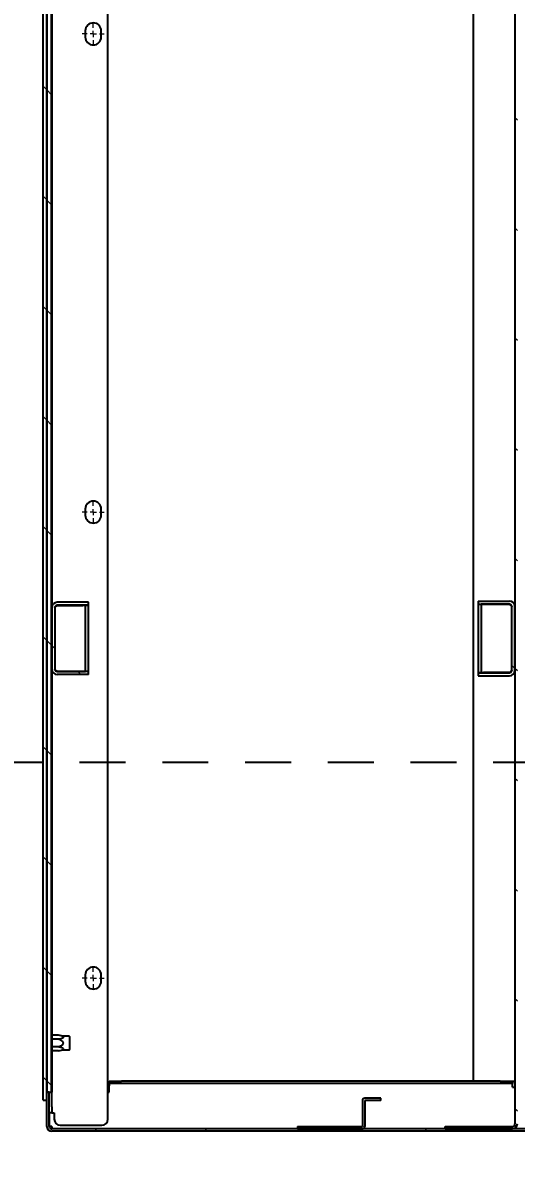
# Model space of a CAD drawing. Extents: x 59521 to 184406, y -1257 to 56672.
# Drawn here: x 75532 to 75934, y 9427 to 10361 of the extents above; entities that cross this region are included whole.
import ezdxf

# ---------------------------------------------------------------- set-up
doc = ezdxf.new("R2010")
doc.units = 0
doc.header["$MEASUREMENT"] = 0
doc.header["$PDMODE"] = 2
doc.header["$PDSIZE"] = 0.2
doc.linetypes.add('CENTER', pattern=[50.8, 31.75, -6.35, 6.35, -6.35])
doc.linetypes.add('JIS_02_0.7', pattern=[1.35, 0.75, -0.6])
doc.layers.get('0').update_dxf_attribs({"linetype": 'CONTINUOUS'})
doc.layers.get('DEFPOINTS').update_dxf_attribs({"linetype": 'CONTINUOUS'})
doc.layers.add('2', color=4, linetype='CENTER')
doc.layers.add('THICK', color=7, linetype='CONTINUOUS', lineweight=0)
doc.layers.add('中心线', color=1, linetype='CENTER', lineweight=9)
doc.styles.get("Standard").update_dxf_attribs({"font": '', "height": 60})
doc.styles.add('仿宋', font='', dxfattribs={"width": 0.8})
doc.styles.add('仿宋体', font='', dxfattribs={"width": 0.8})
doc.styles.get('Standard').set_extended_font_data('SimSun')
doc.styles.get('仿宋').set_extended_font_data('SimSun')
doc.styles.get('仿宋体').set_extended_font_data('仿宋_GB2312')
doc.dimstyles.new('DJ', dxfattribs={"dimtxt": 75, "dimasz": 75, "dimexe": 20, "dimexo": 0, "dimgap": 20, "dimtad": 1, "dimdec": 1, "dimtxsty": 'Standard', "dimcen": 10, "dimclrd": 95, "dimclre": 95, "dimclrt": 95, "dimadec": 0, "dimazin": 0, "dimtfac": 1, "dimtdec": 1, "dimtmove": 1, "dimatfit": 3, "dimfxl": 1, "dimlwd": 13, "dimlwe": 15, "dimarcsym": 0})
doc.dimstyles.new('STANDARD$0', dxfattribs={"dimtxt": 50, "dimasz": 50, "dimexe": 30, "dimexo": 0, "dimgap": 16, "dimtad": 1, "dimdec": 3, "dimdsep": 46, "dimtxsty": '仿宋体', "dimcen": 0, "dimclrd": 6, "dimclre": 6, "dimclrt": 3, "dimazin": 2, "dimtfac": 0.428571, "dimtdec": 3, "dimtmove": 0, "dimatfit": 3, "dimldrblk": 'NONE', "dimfxl": 1, "dimtolj": 1, "dimlwd": 25, "dimlwe": 25, "dimarcsym": 0})
pattern_1 = [(45, (-3685.12, -1895.425), (-44.9013, 44.9013), [])]

# ---------------------------------------------------------------- blocks, each defined once
blk = doc.blocks.new('SW_CENTERMARKSYMBOL_14')
at = {"layer": '中心线', "color": 0}
for p, q in [((-5, 0), (-9, 0)), ((0, 0), (-2.5, 0)), ((0, 5), (0, 9)), ((0, 0), (0, 2.5)), ((0, 0), (0, -2.5)), ((0, 0), (2.5, 0)), ((5, 0), (9, 0)), ((0, -5), (0, -9))]:
    blk.add_line(p, q, dxfattribs=at)
blk = doc.blocks.new('SW_CENTERMARKSYMBOL_15')
at = {"layer": '中心线', "color": 0}
for p, q in [((-5, 0), (-9, 0)), ((0, 0), (-2.5, 0)), ((0, 5), (0, 9)), ((0, 0), (0, 2.5)), ((0, 0), (0, -2.5)), ((0, 0), (2.5, 0)), ((5, 0), (9, 0)), ((0, -5), (0, -9))]:
    blk.add_line(p, q, dxfattribs=at)
blk = doc.blocks.new('SW_CENTERMARKSYMBOL_16')
at = {"layer": '中心线', "color": 0}
for p, q in [((-5, 0), (-9, 0)), ((0, 0), (-2.5, 0)), ((0, 5), (0, 9)), ((0, 0), (0, 2.5)), ((0, 0), (0, -2.5)), ((0, 0), (2.5, 0)), ((5, 0), (9, 0)), ((0, -5), (0, -9))]:
    blk.add_line(p, q, dxfattribs=at)
blk = doc.blocks.new('gfr333')
at = {"linetype": 'Continuous', "lineweight": 18}
h = blk.add_hatch(dxfattribs=at)
h.set_pattern_fill('ANSI31', color=87, scale=20, style=0)
h.set_pattern_definition(pattern_1)
h.paths.add_polyline_path([(-827.66, 736.1), (521.66, 736.1), (521.66, 739.1), (-827.66, 739.1)], flags=0)
h = blk.add_hatch(dxfattribs=at)
h.set_pattern_fill('ANSI31', color=87, scale=20, style=0)
h.set_pattern_definition(pattern_1)
edge = h.paths.add_edge_path(flags=0)
edge.add_line((-821, 736), (-849, 736))
edge.add_arc((-849, 732), 4, 90, 180)
edge.add_line((-853, 732), (-853, -174.5))
edge.add_arc((-849, -174.5), 4, 180, 270)
edge.add_line((-849, -178.5), (-816, -178.5))
edge.add_line((-816, -178.5), (-816, -176.5))
edge.add_line((-816, -176.5), (-849, -176.5))
edge.add_arc((-849, -174.5), 2, 180, 270, ccw=False)
edge.add_line((-851, -174.5), (-851, 732))
edge.add_arc((-849, 732), 2, 90, 180, ccw=False)
edge.add_line((-849, 734), (-821, 734))
edge.add_line((-821, 734), (-821, 736))
h = blk.add_hatch(dxfattribs=at)
h.set_pattern_fill('ANSI31', color=87, scale=20, style=0)
h.set_pattern_definition(pattern_1)
h.paths.add_polyline_path([(515, 732.13), (515, 735.97), (-821, 735.97), (-821, 732.13)], flags=0)
h = blk.add_hatch(dxfattribs=at)
h.set_pattern_fill('ANSI31', color=87, scale=20, style=0)
h.set_pattern_definition(pattern_1)
edge = h.paths.add_edge_path(flags=0)
edge.add_line((-421.5, 702), (-421.5, 727.5))
edge.add_arc((-426, 727.5), 4.5, 0, 90)
edge.add_line((-426, 732), (-476, 732))
edge.add_arc((-476, 727.5), 4.5, 90, 180)
edge.add_line((-480.5, 727.5), (-480.5, 702))
edge.add_line((-480.5, 702), (-478, 702))
edge.add_line((-478, 702), (-478, 727.5))
edge.add_arc((-476, 727.5), 2, 90, 180, ccw=False)
edge.add_line((-476, 729.5), (-426, 729.5))
edge.add_arc((-426, 727.5), 2, 360, 90, ccw=False)
edge.add_line((-424, 727.5), (-424, 702))
edge.add_line((-424, 702), (-421.5, 702))
h = blk.add_hatch(dxfattribs=at)
h.set_pattern_fill('ANSI31', color=87, scale=20, style=0)
h.set_pattern_definition(pattern_1)
edge = h.paths.add_edge_path(flags=0)
edge.add_line((-828, 476.5), (-828, 463.5))
edge.add_line((-828, 463.5), (-826, 463.5))
edge.add_line((-826, 463.5), (-826, 476.5))
edge.add_arc((-828, 476.5), 2, 0, 90)
edge.add_line((-828, 478.5), (-849, 478.5))
edge.add_line((-849, 478.5), (-849, 531.5))
edge.add_line((-849, 531.5), (-851, 531.5))
edge.add_line((-851, 531.5), (-851, 478.5))
edge.add_arc((-849, 478.5), 2, 180, 270)
edge.add_line((-849, 476.5), (-828, 476.5))
h = blk.add_hatch(dxfattribs=at)
h.set_pattern_fill('ANSI31', color=87, scale=20, style=0)
h.set_pattern_definition(pattern_1)
edge = h.paths.add_edge_path(flags=0)
edge.add_line((545, 356), (545, 411))
edge.add_line((545, 411), (543, 411))
edge.add_line((543, 411), (543, 356))
edge.add_arc((541, 356), 2, 270, 360, ccw=False)
edge.add_line((541, 354), (-847, 354))
edge.add_arc((-847, 356), 2, 180, 270, ccw=False)
edge.add_line((-849, 356), (-849, 411))
edge.add_line((-849, 411), (-851, 411))
edge.add_line((-851, 411), (-851, 356))
edge.add_arc((-847, 356), 4, 180, 270)
edge.add_line((-847, 352), (541, 352))
edge.add_arc((541, 356), 4, 270, 0)
h = blk.add_hatch(dxfattribs=at)
h.set_pattern_fill('ANSI31', color=87, scale=20, style=0)
h.set_pattern_definition(pattern_1)
edge = h.paths.add_edge_path(flags=0)
edge.add_line((-481.5, 384), (-481.5, 358.5))
edge.add_arc((-477, 358.5), 4.5, 180, 270)
edge.add_line((-477, 354), (-425, 354))
edge.add_arc((-425, 358.5), 4.5, 270, 0)
edge.add_line((-420.5, 358.5), (-420.5, 384))
edge.add_line((-420.5, 384), (-423, 384))
edge.add_line((-423, 384), (-423, 358.5))
edge.add_arc((-425, 358.5), 2, 270, 360, ccw=False)
edge.add_line((-425, 356.5), (-477, 356.5))
edge.add_arc((-477, 358.5), 2, 180, 270, ccw=False)
edge.add_line((-479, 358.5), (-479, 384))
edge.add_line((-479, 384), (-481.5, 384))
at = {"color": 87, "linetype": 'Continuous', "lineweight": 25}
for p, q in [((-827.66, 739.1), (-827.66, 736.1)), ((-827.66, 739.1), (521.66, 739.1)), ((-853, -174.5), (-853, 732)), ((-851, -174.5), (-851, 732)), ((-849, 732), (-851, 732)), ((-849, 736), (-821, 736)), ((-849, 734), (-821, 734)), ((-849, 732), (-849, 733.9)), ((-849, 733.9), (-838, 733.9)), ((-838, 730), (-843, 730)), ((-838, 732), (-838, 734)), ((-833, 732), (-838, 732)), ((-838, 732), (-838, 730)), ((-833, 732), (-821, 732)), ((-827.66, 736.1), (521.66, 736.1)), ((-821, 736), (-821, 736.1)), ((-821, 734), (-821, 736)), ((515, 735.97), (-821, 735.97)), ((-821, 735.97), (-821, 732.13)), ((-821, 732.13), (515, 732.13)), ((-821, 732), (-821, 732.13)), ((-476, 732), (-821, 732)), ((-787.35, 726.5), (-787.35, 732)), ((-784.18, 726.5), (-784.18, 732)), ((-777.82, 726.5), (-777.82, 732)), ((-774.65, 726.5), (-774.65, 732)), ((-477.9, 727.5), (-477.58, 728.67)), ((-426, 732), (-476, 732)), ((-426, 729.5), (-476, 729.5)), ((99, 732), (-426, 732)), ((-848, 725), (-848, 691.1)), ((-787.35, 726.5), (-786.54, 722.71)), ((-786.5, 722.29), (-786.5, 717.7)), ((-775.5, 717.7), (-775.5, 722.29)), ((-775.46, 722.71), (-774.65, 726.5)), ((-480.5, 702), (-480.5, 727.5)), ((-478, 702), (-478, 727.5)), ((-477.9, 727.5), (-477.9, 706.5)), ((-424.1, 727.5), (-424.1, 706.5)), ((-424, 702), (-424, 727.5)), ((-421.5, 702), (-421.5, 727.5)), ((-775.7, 717.5), (-786.3, 717.5)), ((-725.5, 704.6), (-730.5, 704.6)), ((-480.5, 702), (-478, 702)), ((-477.9, 706.5), (-477.9, 704.5)), ((-477.9, 702), (-477.9, 704.5)), ((-477.9, 704.5), (-424.1, 704.5)), ((-477.9, 702), (-424.1, 702)), ((-424.1, 704.5), (-424.1, 706.5)), ((-424.1, 702), (-424.1, 704.5)), ((-424, 702), (-421.5, 702)), ((-345.5, 704.6), (-350.5, 704.6)), ((44.5, 704.6), (39.5, 704.6)), ((-730.5, 691.6), (-725.5, 691.6)), ((-350.5, 691.6), (-345.5, 691.6)), ((39.5, 691.6), (44.5, 691.6)), ((-843, 686.1), (537, 686.1)), ((-821, 686.1), (-821, 685)), ((-821, 685), (-816, 685)), ((-814, 685), (-816, 685)), ((-814, 685), (-812, 685)), ((-814, 675), (-814, 685)), ((-812, 685), (-812, 675)), ((-814, 366), (-814, 675)), ((-812, 366), (-812, 675)), ((-849, 531.5), (-851, 531.5)), ((-851, 531.5), (-851, 478.5)), ((-849, 531.5), (-849, 478.5)), ((-828, 478.5), (-849, 478.5)), ((-828, 476.5), (-849, 476.5)), ((-828, 463.5), (-828, 476.5)), ((-826, 463.5), (-826, 476.5)), ((-828, 463.5), (-826, 463.5)), ((-851, 411), (-851, 356)), ((-851, 411), (-849, 411)), ((-849, 411), (-849, 356)), ((506, 388), (-812, 388)), ((-479, 384), (-481.5, 384)), ((-481.5, 384), (-481.5, 358.5)), ((-479, 384), (-479, 358.5)), ((-478.9, 384), (-478.9, 381.5)), ((-423.1, 384), (-478.9, 384)), ((-423.1, 384), (-423.1, 381.5)), ((-420.5, 384), (-423, 384)), ((-423, 384), (-423, 358.5)), ((-420.5, 384), (-420.5, 358.5)), ((-423.1, 381.5), (-478.9, 381.5)), ((-478.9, 381.5), (-478.9, 379.5)), ((-478.9, 358.5), (-478.9, 379.5)), ((-423.1, 379.5), (-423.1, 381.5)), ((-423.1, 358.5), (-423.1, 379.5)), ((-814, 356), (-814, 366)), ((-812, 366), (-812, 356)), ((-817, 356), (-816, 356)), ((-817, 356), (-817, 354)), ((-816, 356), (-814, 356)), ((-812, 356), (-814, 356)), ((-812, 356), (-812, 354)), ((-477, 356.5), (-425, 356.5)), ((-423.1, 358.5), (-423.42, 357.33)), ((541, 354), (-847, 354)), ((-477, 354), (-425, 354))]:
    blk.add_line(p, q, dxfattribs=at)
for centre, radius, start, end in [((-849, 732), 4, 90, 180), ((-849, 732), 2, 90, 180), ((-843, 725), 5, 90, 180), ((-476, 727.5), 4.5, 90, 180), ((-476, 727.5), 2, 90, 180), ((-426, 727.5), 4.5, 0, 90), ((-426, 727.5), 2, 0, 90), ((-788.5, 722.29), 2, 0, 12.00859), ((-773.5, 722.29), 2, 167.99141, 180), ((-786.3, 717.7), 0.2, 180, 270), ((-775.7, 717.7), 0.2, 270, 0), ((-730.5, 698.1), 6.5, 90, 270), ((-725.5, 698.1), 6.5, 270, 90), ((-350.5, 698.1), 6.5, 90, 270), ((-345.5, 698.1), 6.5, 270, 90), ((39.5, 698.1), 6.5, 90, 270), ((44.5, 698.1), 6.5, 270, 90), ((-843, 691.1), 5, 180, 270), ((-849, 478.5), 2, 180, 270), ((-828, 476.5), 2, 0, 90), ((-847, 356), 4, 180, 270), ((-847, 356), 2, 180, 270), ((-477, 358.5), 4.5, 180, 270), ((-477, 358.5), 2, 180, 270), ((-425, 358.5), 2, 270, 0), ((-425, 358.5), 4.5, 270, 0)]:
    blk.add_arc(centre, radius, start, end, dxfattribs=at)
for points, knots in [([(-477.9, 727.5), (-477.72, 727.79), (-477.39, 728.35), (-476.89, 729.02), (-476.44, 729.43), (-476.14, 729.48), (-476, 729.5)], [0, 0, 0, 0, 0.278552, 0.52993, 0.781231, 1, 1, 1, 1]), ([(-426, 729.5), (-425.82, 729.46), (-425.49, 729.39), (-424.99, 728.88), (-424.54, 728.22), (-424.24, 727.73), (-424.1, 727.5)], [0, 0, 0, 0, 0.278565, 0.529947, 0.781227, 1, 1, 1, 1]), ([(-424.42, 728.66), (-424.38, 728.53), (-424.28, 728.17), (-424.17, 727.76), (-424.1, 727.5)], [0, 0, 0, 0, 0.346444, 1, 1, 1, 1]), ([(-787.35, 726.5), (-787.17, 725.7), (-786.93, 724.63), (-786.5, 723.35), (-786.25, 722.93), (-786.11, 722.71)], [0, 0, 0, 0, 0.5744472, 0.7666312, 1, 1, 1, 1]), ([(-786.11, 722.71), (-786.1, 722.69), (-786.03, 722.61), (-785.91, 722.52), (-785.8, 722.5), (-785.76, 722.5)], [0, 0, 0, 0, 0.092167, 0.691213, 1, 1, 1, 1]), ([(-785.76, 722.5), (-785.73, 722.5), (-785.62, 722.52), (-785.51, 722.6), (-785.43, 722.69), (-785.42, 722.71)], [0, 0, 0, 0, 0.297178, 0.841881, 1, 1, 1, 1]), ([(-785.42, 722.71), (-785.34, 722.82), (-784.99, 723.33), (-784.59, 724.69), (-784.31, 725.9), (-784.18, 726.5)], [0, 0, 0, 0, 0.128445, 0.563694, 1, 1, 1, 1]), ([(-784.18, 726.5), (-783.81, 725.7), (-783.33, 724.63), (-782.48, 723.35), (-781.97, 722.93), (-781.7, 722.71)], [0, 0, 0, 0, 0.574446, 0.766631, 1, 1, 1, 1]), ([(-781.7, 722.71), (-781.68, 722.69), (-781.53, 722.61), (-781.3, 722.52), (-781.08, 722.5), (-781, 722.5)], [0, 0, 0, 0, 0.092058, 0.691256, 1, 1, 1, 1]), ([(-781, 722.5), (-780.93, 722.5), (-780.72, 722.52), (-780.49, 722.6), (-780.34, 722.69), (-780.3, 722.71)], [0, 0, 0, 0, 0.297249, 0.841965, 1, 1, 1, 1]), ([(-780.3, 722.71), (-780.15, 722.82), (-779.45, 723.33), (-778.65, 724.69), (-778.1, 725.9), (-777.82, 726.5)], [0, 0, 0, 0, 0.128447, 0.563701, 1, 1, 1, 1]), ([(-777.82, 726.5), (-777.74, 726.12), (-777.48, 724.96), (-777.12, 723.64), (-776.72, 722.87), (-776.61, 722.73), (-776.58, 722.71)], [0, 0, 0, 0, 0.274643, 0.829513, 0.965025, 1, 1, 1, 1]), ([(-776.58, 722.71), (-776.51, 722.63), (-776.4, 722.52), (-776.28, 722.51), (-776.24, 722.5)], [0, 0, 0, 0, 0.642901, 1, 1, 1, 1]), ([(-776.24, 722.5), (-776.21, 722.5), (-776.12, 722.51), (-776, 722.58), (-775.92, 722.68), (-775.89, 722.71)], [0, 0, 0, 0, 0.196847, 0.747603, 1, 1, 1, 1]), ([(-775.89, 722.71), (-775.83, 722.8), (-775.53, 723.21), (-775.1, 724.53), (-774.81, 725.77), (-774.65, 726.5)], [0, 0, 0, 0, 0.101743, 0.474972, 1, 1, 1, 1]), ([(-478.58, 357.34), (-478.62, 357.47), (-478.72, 357.83), (-478.83, 358.24), (-478.9, 358.5)], [0, 0, 0, 0, 0.34638, 1, 1, 1, 1]), ([(-477, 356.5), (-477.18, 356.54), (-477.51, 356.61), (-478.01, 357.12), (-478.46, 357.78), (-478.76, 358.27), (-478.9, 358.5)], [0, 0, 0, 0, 0.278537, 0.529922, 0.781225, 1, 1, 1, 1]), ([(-423.1, 358.5), (-423.28, 358.21), (-423.61, 357.65), (-424.11, 356.99), (-424.56, 356.57), (-424.86, 356.52), (-425, 356.5)], [0, 0, 0, 0, 0.278561, 0.529918, 0.78123, 1, 1, 1, 1])]:
    blk.add_open_spline(points, degree=3, knots=knots, dxfattribs=at)
at = {"layer": '中心线', "color": 87}
for name, p in [('SW_CENTERMARKSYMBOL_14', (-728, 698.1)), ('SW_CENTERMARKSYMBOL_15', (-348, 698.1)), ('SW_CENTERMARKSYMBOL_16', (42, 698.1))]:
    blk.add_blockref(name, p, dxfattribs=at)
blk = doc.blocks.new('*D807')
at = {"color": 4, "linetype": 'Continuous', "lineweight": -2}
for p, q in [((75804.24, 9212.22), (75804.24, 9404.84)), ((76304.24, 9212.22), (76304.24, 9404.84)), ((76266.74, 9382.34), (75841.74, 9382.34))]:
    blk.add_line(p, q, dxfattribs=at)
at = {"color": 4}
for points in [[(75841.74, 9388.59), (75841.74, 9376.09), (75804.24, 9382.34)], [(76266.74, 9388.59), (76266.74, 9376.09), (76304.24, 9382.34)]]:
    blk.add_solid(points, dxfattribs=at)
at = {"layer": 'DEFPOINTS', "color": 0}
for p in [(75804.24, 9382.34), (75804.24, 9212.22), (76304.24, 9212.22)]:
    blk.add_point(p, dxfattribs=at)
at = {"color": 3, "lineweight": -3, "insert": (76054.24, 9423.59), "char_height": 52.5, "attachment_point": 5, "style": '仿宋'}
blk.add_mtext('\\A1;500', dxfattribs=at)

msp = doc.modelspace()

# ---------------------------------------------------------------- linework, layer by layer
at = {"layer": '2', "color": 1, "linetype": 'JIS_02_0.7', "ltscale": 50}
msp.add_line((65250.524, 9758.158), (77597.533, 9758.158), dxfattribs=at)

# ---------------------------------------------------------------- block references
at = {"rotation": 90}
msp.add_blockref('gfr333', (76287.237, 10310.158), dxfattribs=at)

# ---------------------------------------------------------------- dimensions: what is measured, and where the dimension line sits
at = {"lineweight": -3}
dim = msp.add_linear_dim(base=(75804.239, 9382.341), p1=(76304.239, 9212.22), p2=(75804.239, 9212.22), dimstyle='STANDARD$0', override={"dimscale": 15, "dimtxt": 3.5, "dimasz": 2.5, "dimexe": 1.5, "dimgap": 1, "dimdec": 2, "dimlfac": -1, "dimtxsty": '仿宋', "dimcen": 2.5, "dimdle": 5, "dimclrd": 4, "dimclre": 4, "dimadec": 0, "dimazin": 0, "dimtfac": 1, "dimtdec": 2, "dimlwd": 65534, "dimlwe": 65534}, dxfattribs=at)
dim.commit()
dim.dimension.update_dxf_attribs({"geometry": '*D807', "text_midpoint": (76054.239, 9423.591)})

# ---------------------------------------------------------------- leaders
at = {"layer": 'THICK', "lineweight": -3}
msp.add_leader([(74572.524, 9792.023), (75377.953, 12006.121), (76411.766, 12006.121)], dimstyle='DJ', override={"dimtad": 0, "dimfxl": 1.25, "dimarcsym": 1}, dxfattribs=at)

doc.saveas('drawing.dxf')
